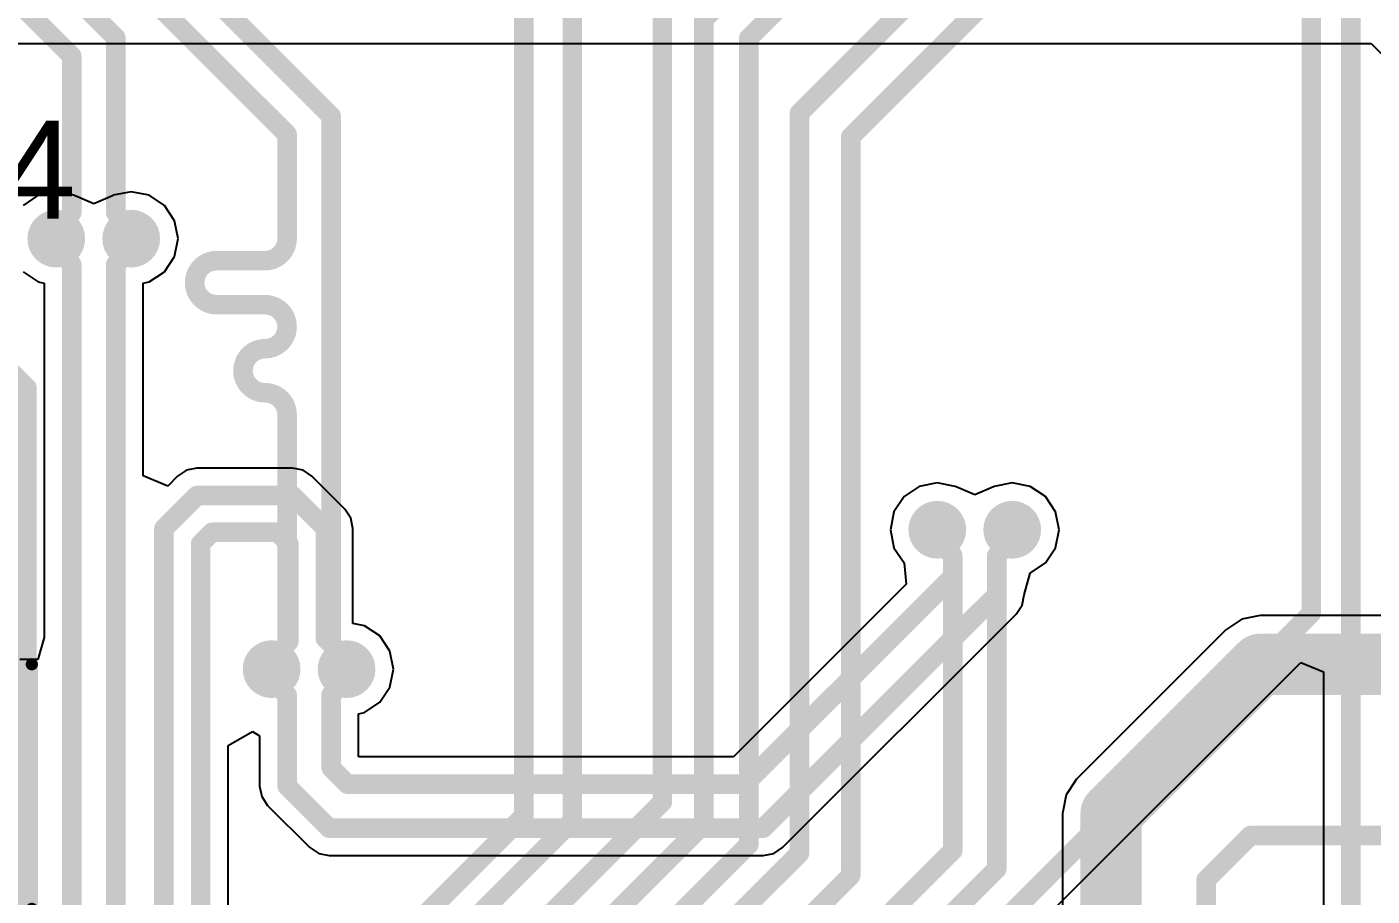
# Model space of a CAD drawing. Header units: millimetres. Extents: x -0.71 to 2.98, y -0.65 to 2.9.
# Drawn here: x 1.567 to 2.117, y 0.501 to 0.857 of the extents above; entities that cross this region are included whole.
import ezdxf

# ---------------------------------------------------------------- set-up
doc = ezdxf.new("R2010")
doc.units = ezdxf.units.MM
doc.header["$MEASUREMENT"] = 0
for name, color, linetype in [('BottomLayer', 5, 'Continuous'), ('BottomSolder', 6, 'Continuous'), ('Mechanical2', 216, 'Continuous'), ('TopLayer', 1, 'Continuous'), ('TopOverlay', 2, 'Continuous'), ('TopPaste', 8, 'Continuous'), ('TopSolder', 216, 'Continuous'), ('ViaHoleLayer', 16, 'Continuous')]:
    doc.layers.add(name, color=color, linetype=linetype)
doc.styles.add('Arial', font='', dxfattribs={"height": 0.2})
doc.styles.get('Arial').set_extended_font_data('Arial')

# ---------------------------------------------------------------- blocks, each defined once
blk = doc.blocks.new('SOLDER_BRIDGE_266')
at = {"layer": 'TopLayer'}
for points in [[(-0.045, -0.0175), (-0.045, 0.0175), (-0.015, 0.0175), (-0.015, -0.0175)], [(0.015, -0.0175), (0.015, 0.0175), (0.045, 0.0175), (0.045, -0.0175)]]:
    blk.add_hatch(color=1, dxfattribs=at).paths.add_polyline_path(points)
at = {"layer": 'TopPaste'}
for points in [[(-0.045, -0.0175), (-0.045, 0.0175), (-0.015, 0.0175), (-0.015, -0.0175)], [(0.015, -0.0175), (0.015, 0.0175), (0.045, 0.0175), (0.045, -0.0175)]]:
    blk.add_hatch(color=8, dxfattribs=at).paths.add_polyline_path(points)
at = {"layer": 'TopSolder'}
for points in [[(-0.049, -0.0215), (-0.049, 0.0215), (-0.011, 0.0215), (-0.011, -0.0215)], [(0.011, -0.0215), (0.011, 0.0215), (0.049, 0.0215), (0.049, -0.0215)]]:
    blk.add_hatch(color=216, dxfattribs=at).paths.add_polyline_path(points)
at = {"layer": 'TopOverlay', "const_width": 0.005}
for points in [[(-0.05, -0.022), (-0.05, 0.022)], [(0.05, 0.022), (-0.05, 0.022)], [(0.05, -0.022), (0.05, 0.022)], [(0.05, -0.022), (-0.05, -0.022)]]:
    blk.add_lwpolyline(points, dxfattribs=at)
at = {"layer": 'TopOverlay', "const_width": 0.0025}
for points in [[(-0.05125, 0.022, 1), (-0.04875, 0.022, 1)], [(-0.05125, 0.022, 1), (-0.04875, 0.022, 1)], [(0.04875, 0.022, 1), (0.05125, 0.022, 1)], [(0.04875, 0.022, 1), (0.05125, 0.022, 1)], [(-0.05125, -0.022, 1), (-0.04875, -0.022, 1)], [(-0.05125, -0.022, 1), (-0.04875, -0.022, 1)], [(0.04875, -0.022, 1), (0.05125, -0.022, 1)], [(0.04875, -0.022, 1), (0.05125, -0.022, 1)]]:
    blk.add_lwpolyline(points, format="xyb", close=True, dxfattribs=at)

msp = doc.modelspace()

# ---------------------------------------------------------------- hatches: boundary and pattern name
at = {"layer": 'BottomLayer'}
h = msp.add_hatch(color=5, dxfattribs=at)
edge = h.paths.add_edge_path()
edge.add_arc((1.579, 0.77), 0.01181, 0, 360)
h = msp.add_hatch(color=5, dxfattribs=at)
edge = h.paths.add_edge_path()
edge.add_arc((1.60962, 0.77), 0.01181, 0, 360)
h = msp.add_hatch(color=5, dxfattribs=at)
edge = h.paths.add_edge_path()
edge.add_arc((1.939, 0.651), 0.01181, 0, 360)
h = msp.add_hatch(color=5, dxfattribs=at)
edge = h.paths.add_edge_path()
edge.add_arc((1.96962, 0.651), 0.01181, 0, 360)
h = msp.add_hatch(color=5, dxfattribs=at)
edge = h.paths.add_edge_path()
edge.add_arc((1.667, 0.594), 0.01181, 0, 360)
h = msp.add_hatch(color=5, dxfattribs=at)
edge = h.paths.add_edge_path()
edge.add_arc((1.69762, 0.594), 0.01181, 0, 360)
at = {"layer": 'BottomSolder'}
h = msp.add_hatch(color=6, dxfattribs=at)
edge = h.paths.add_edge_path()
edge.add_arc((1.579, 0.77), 0.00791, 0, 360)
h = msp.add_hatch(color=6, dxfattribs=at)
edge = h.paths.add_edge_path()
edge.add_arc((1.60962, 0.77), 0.00791, 0, 360)
h = msp.add_hatch(color=6, dxfattribs=at)
edge = h.paths.add_edge_path()
edge.add_arc((1.939, 0.651), 0.00791, 0, 360)
h = msp.add_hatch(color=6, dxfattribs=at)
edge = h.paths.add_edge_path()
edge.add_arc((1.96962, 0.651), 0.00791, 0, 360)
h = msp.add_hatch(color=6, dxfattribs=at)
edge = h.paths.add_edge_path()
edge.add_arc((1.667, 0.594), 0.00791, 0, 360)
h = msp.add_hatch(color=6, dxfattribs=at)
edge = h.paths.add_edge_path()
edge.add_arc((1.69762, 0.594), 0.00791, 0, 360)
at = {"layer": 'TopLayer'}
h = msp.add_hatch(color=1, dxfattribs=at)
edge = h.paths.add_edge_path()
edge.add_arc((1.579, 0.77), 0.01181, 0, 360)
h = msp.add_hatch(color=1, dxfattribs=at)
edge = h.paths.add_edge_path()
edge.add_arc((1.60962, 0.77), 0.01181, 0, 360)
h = msp.add_hatch(color=1, dxfattribs=at)
edge = h.paths.add_edge_path()
edge.add_arc((1.939, 0.651), 0.01181, 0, 360)
h = msp.add_hatch(color=1, dxfattribs=at)
edge = h.paths.add_edge_path()
edge.add_arc((1.96962, 0.651), 0.01181, 0, 360)
h = msp.add_hatch(color=1, dxfattribs=at)
edge = h.paths.add_edge_path()
edge.add_arc((1.667, 0.594), 0.01181, 0, 360)
h = msp.add_hatch(color=1, dxfattribs=at)
edge = h.paths.add_edge_path()
edge.add_arc((1.69762, 0.594), 0.01181, 0, 360)
at = {"layer": 'TopSolder'}
h = msp.add_hatch(color=216, dxfattribs=at)
edge = h.paths.add_edge_path()
edge.add_arc((1.579, 0.77), 0.00791, 0, 360)
h = msp.add_hatch(color=216, dxfattribs=at)
edge = h.paths.add_edge_path()
edge.add_arc((1.60962, 0.77), 0.00791, 0, 360)
h = msp.add_hatch(color=216, dxfattribs=at)
edge = h.paths.add_edge_path()
edge.add_arc((1.939, 0.651), 0.00791, 0, 360)
h = msp.add_hatch(color=216, dxfattribs=at)
edge = h.paths.add_edge_path()
edge.add_arc((1.96962, 0.651), 0.00791, 0, 360)
h = msp.add_hatch(color=216, dxfattribs=at)
edge = h.paths.add_edge_path()
edge.add_arc((1.667, 0.594), 0.00791, 0, 360)
h = msp.add_hatch(color=216, dxfattribs=at)
edge = h.paths.add_edge_path()
edge.add_arc((1.69762, 0.594), 0.00791, 0, 360)
at = {"layer": 'ViaHoleLayer'}
h = msp.add_hatch(color=16, dxfattribs=at)
edge = h.paths.add_edge_path()
edge.add_arc((1.579, 0.77), 0.00591, 0, 360)
h = msp.add_hatch(color=16, dxfattribs=at)
edge = h.paths.add_edge_path()
edge.add_arc((1.60962, 0.77), 0.00591, 0, 360)
h = msp.add_hatch(color=16, dxfattribs=at)
edge = h.paths.add_edge_path()
edge.add_arc((1.939, 0.651), 0.00591, 0, 360)
h = msp.add_hatch(color=16, dxfattribs=at)
edge = h.paths.add_edge_path()
edge.add_arc((1.96962, 0.651), 0.00591, 0, 360)
h = msp.add_hatch(color=16, dxfattribs=at)
edge = h.paths.add_edge_path()
edge.add_arc((1.667, 0.594), 0.00591, 0, 360)
h = msp.add_hatch(color=16, dxfattribs=at)
edge = h.paths.add_edge_path()
edge.add_arc((1.69762, 0.594), 0.00591, 0, 360)

# ---------------------------------------------------------------- linework, layer by layer
at = {"layer": 'BottomLayer'}
for p, q in [((1.983, 0.49214), (2.08755, 0.59668)), ((2.08755, 0.59668), (2.09678, 0.59286)), ((2.09678, 0.59286), (2.09678, 0.23365))]:
    msp.add_line(p, q, dxfattribs=at)
at = {"layer": 'BottomLayer', "const_width": 0.008}
for points in [[(2.108, 0.229), (2.108, 1.759)], [(2.09186, 0.61686), (2.09186, 1.73714)], [(1.49114, 0.96431), (1.60331, 0.85215)], [(1.48369, 0.94631), (1.58531, 0.84469)], [(1.571, 0.94046), (1.69131, 0.82014)], [(1.553, 0.933), (1.67331, 0.81269)], [(1.84362, 0.85962), (1.88554, 0.90154)], [(1.862, 0.852), (1.90392, 0.89392)], [(1.77008, 0.53408), (1.77008, 0.89008)], [(1.78988, 0.53188), (1.78988, 0.88188)], [(1.401, 0.87504), (1.567, 0.70904)], [(1.88267, 0.8213), (1.93548, 0.87411)], [(1.82664, 0.53964), (1.82664, 0.86664)], [(1.90363, 0.81163), (1.95714, 0.86514)], [(1.84362, 0.53062), (1.84362, 0.85962)], [(1.60331, 0.78054), (1.60331, 0.85215)], [(1.862, 0.52231), (1.862, 0.852)], [(1.58531, 0.78054), (1.58531, 0.84469)], [(1.88267, 0.51867), (1.88267, 0.8213)], [(1.69131, 0.60454), (1.69131, 0.82014)], [(1.67331, 0.792), (1.67331, 0.81269)], [(1.90363, 0.50963), (1.90363, 0.81163)], [(1.67331, 0.77), (1.67331, 0.792)], [(1.579, 0.76577), (1.579, 0.77)], [(1.579, 0.76577), (1.58531, 0.75946)], [(1.60331, 0.75946), (1.60962, 0.76577)], [(1.60962, 0.76577), (1.60962, 0.77)], [(1.64456, 0.761), (1.66431, 0.761)], [(1.58531, 0.39777), (1.58531, 0.75946)], [(1.60331, 0.39031), (1.60331, 0.75946)], [(1.64456, 0.743), (1.66431, 0.743)], [(1.66431, 0.725), (1.66431, 0.725)], [(1.567, 0.402), (1.567, 0.70904)], [(1.66431, 0.707), (1.66431, 0.707)], [(1.67331, 0.657), (1.67331, 0.698)], [(1.67331, 0.60454), (1.67331, 0.657)], [(1.939, 0.64677), (1.939, 0.651)], [(1.96962, 0.64677), (1.96962, 0.651)], [(1.939, 0.64677), (1.94531, 0.64046)], [(1.96331, 0.64046), (1.96962, 0.64677)], [(1.94531, 0.51977), (1.94531, 0.64046)], [(1.96331, 0.51231), (1.96331, 0.64046)], [(1.96437, 0.48937), (2.09186, 0.61686)], [(1.35432, 0.06732), (1.82664, 0.53964)], [(1.32682, 0.01382), (1.84362, 0.53062)], [(1.393, 0.135), (1.78988, 0.53188)], [(1.405, 0.169), (1.77008, 0.53408)], [(1.291, -0.073), (1.88267, 0.51867)], [(1.30001, -0.03968), (1.862, 0.52231)], [(1.64, 0.21446), (1.94531, 0.51977)], [(1.437, 0.043), (1.90363, 0.50963)], [(1.658, 0.207), (1.96331, 0.51231)]]:
    msp.add_lwpolyline(points, dxfattribs=at)
at = {"layer": 'BottomLayer', "const_width": 0.004}
for points in [[(1.84162, 0.85962, 1), (1.84562, 0.85962, 1)], [(1.84162, 0.85962, 1), (1.84562, 0.85962, 1)], [(1.60131, 0.85215, 1), (1.60531, 0.85215, 1)], [(1.60131, 0.85215, 1), (1.60531, 0.85215, 1)], [(1.86, 0.852, 1), (1.864, 0.852, 1)], [(1.86, 0.852, 1), (1.864, 0.852, 1)], [(1.58331, 0.84469, 1), (1.58731, 0.84469, 1)], [(1.58331, 0.84469, 1), (1.58731, 0.84469, 1)], [(1.88067, 0.8213, 1), (1.88467, 0.8213, 1)], [(1.88067, 0.8213, 1), (1.88467, 0.8213, 1)], [(1.68931, 0.82014, 1), (1.69331, 0.82014, 1)], [(1.68931, 0.82014, 1), (1.69331, 0.82014, 1)], [(1.67131, 0.81269, 1), (1.67531, 0.81269, 1)], [(1.67131, 0.81269, 1), (1.67531, 0.81269, 1)], [(1.90163, 0.81163, 1), (1.90563, 0.81163, 1)], [(1.90163, 0.81163, 1), (1.90563, 0.81163, 1)], [(1.67131, 0.792, 1), (1.67531, 0.792, 1)], [(1.67131, 0.792, 1), (1.67531, 0.792, 1)], [(1.58331, 0.78054, 1), (1.58731, 0.78054, 1)], [(1.60131, 0.78054, 1), (1.60531, 0.78054, 1)], [(1.577, 0.77, 1), (1.581, 0.77, 1)], [(1.577, 0.76577, 1), (1.581, 0.76577, 1)], [(1.577, 0.76577, 1), (1.581, 0.76577, 1)], [(1.60762, 0.77, 1), (1.61162, 0.77, 1)], [(1.60762, 0.76577, 1), (1.61162, 0.76577, 1)], [(1.60762, 0.76577, 1), (1.61162, 0.76577, 1)], [(1.67131, 0.77, 1), (1.67531, 0.77, 1)], [(1.67131, 0.77, 1), (1.67531, 0.77, 1)], [(1.64256, 0.761, 1), (1.64656, 0.761, 1)], [(1.64256, 0.761, 1), (1.64656, 0.761, 1)], [(1.66231, 0.761, 1), (1.66631, 0.761, 1)], [(1.66231, 0.761, 1), (1.66631, 0.761, 1)], [(1.58331, 0.75946, 1), (1.58731, 0.75946, 1)], [(1.58331, 0.75946, 1), (1.58731, 0.75946, 1)], [(1.60131, 0.75946, 1), (1.60531, 0.75946, 1)], [(1.60131, 0.75946, 1), (1.60531, 0.75946, 1)], [(1.64256, 0.743, 1), (1.64656, 0.743, 1)], [(1.64256, 0.743, 1), (1.64656, 0.743, 1)], [(1.66231, 0.743, 1), (1.66631, 0.743, 1)], [(1.66231, 0.743, 1), (1.66631, 0.743, 1)], [(1.66231, 0.725, 1), (1.66631, 0.725, 1)], [(1.66231, 0.725, 1), (1.66631, 0.725, 1)], [(1.66231, 0.725, 1), (1.66631, 0.725, 1)], [(1.66231, 0.725, 1), (1.66631, 0.725, 1)], [(1.565, 0.70904, 1), (1.569, 0.70904, 1)], [(1.565, 0.70904, 1), (1.569, 0.70904, 1)], [(1.66231, 0.707, 1), (1.66631, 0.707, 1)], [(1.66231, 0.707, 1), (1.66631, 0.707, 1)], [(1.66231, 0.707, 1), (1.66631, 0.707, 1)], [(1.66231, 0.707, 1), (1.66631, 0.707, 1)], [(1.67131, 0.698, 1), (1.67531, 0.698, 1)], [(1.67131, 0.698, 1), (1.67531, 0.698, 1)], [(1.67131, 0.657, 1), (1.67531, 0.657, 1)], [(1.67131, 0.657, 1), (1.67531, 0.657, 1)], [(1.937, 0.651, 1), (1.941, 0.651, 1)], [(1.96762, 0.651, 1), (1.97162, 0.651, 1)], [(1.937, 0.64677, 1), (1.941, 0.64677, 1)], [(1.937, 0.64677, 1), (1.941, 0.64677, 1)], [(1.96762, 0.64677, 1), (1.97162, 0.64677, 1)], [(1.96762, 0.64677, 1), (1.97162, 0.64677, 1)], [(1.94331, 0.64046, 1), (1.94731, 0.64046, 1)], [(1.94331, 0.64046, 1), (1.94731, 0.64046, 1)], [(1.96131, 0.64046, 1), (1.96531, 0.64046, 1)], [(1.96131, 0.64046, 1), (1.96531, 0.64046, 1)], [(2.08986, 0.61686, 1), (2.09386, 0.61686, 1)], [(2.08986, 0.61686, 1), (2.09386, 0.61686, 1)], [(1.67131, 0.60454, 1), (1.67531, 0.60454, 1)], [(1.68931, 0.60454, 1), (1.69331, 0.60454, 1)], [(1.82464, 0.53964, 1), (1.82864, 0.53964, 1)], [(1.82464, 0.53964, 1), (1.82864, 0.53964, 1)], [(1.76808, 0.53408, 1), (1.77208, 0.53408, 1)], [(1.76808, 0.53408, 1), (1.77208, 0.53408, 1)], [(1.78788, 0.53188, 1), (1.79188, 0.53188, 1)], [(1.78788, 0.53188, 1), (1.79188, 0.53188, 1)], [(1.84162, 0.53062, 1), (1.84562, 0.53062, 1)], [(1.84162, 0.53062, 1), (1.84562, 0.53062, 1)], [(1.86, 0.52231, 1), (1.864, 0.52231, 1)], [(1.86, 0.52231, 1), (1.864, 0.52231, 1)], [(1.88067, 0.51867, 1), (1.88467, 0.51867, 1)], [(1.88067, 0.51867, 1), (1.88467, 0.51867, 1)], [(1.94331, 0.51977, 1), (1.94731, 0.51977, 1)], [(1.94331, 0.51977, 1), (1.94731, 0.51977, 1)], [(1.90163, 0.50963, 1), (1.90563, 0.50963, 1)], [(1.90163, 0.50963, 1), (1.90563, 0.50963, 1)], [(1.96131, 0.51231, 1), (1.96531, 0.51231, 1)], [(1.96131, 0.51231, 1), (1.96531, 0.51231, 1)]]:
    msp.add_lwpolyline(points, format="xyb", close=True, dxfattribs=at)
at = {"layer": 'BottomLayer', "const_width": 0.008}
for points in [[(1.67331, 0.77, -0.414214), (1.66431, 0.761)], [(1.64456, 0.743, -1), (1.64456, 0.761)], [(1.66431, 0.743, -1), (1.66431, 0.725)], [(1.66431, 0.707, -1), (1.66431, 0.725)], [(1.66431, 0.707, -0.414214), (1.67331, 0.698)]]:
    msp.add_lwpolyline(points, format="xyb", dxfattribs=at)
at = {"layer": 'Mechanical2', "const_width": 0.01}
msp.add_lwpolyline([(2.97335, 1.12706, 1), (-0.56996, 1.12706, 1)], format="xyb", close=True, dxfattribs=at)
at = {"layer": 'TopLayer'}
for p, q in [((1.4696, 0.84978), (2.11635, 0.84978)), ((2.11635, 0.84978), (2.34353, 0.62261)), ((1.57166, 0.78772), (1.56544, 0.78356)), ((1.579, 0.78918), (1.57166, 0.78772)), ((1.58634, 0.78772), (1.579, 0.78918)), ((1.58667, 0.7875), (1.58634, 0.78772)), ((1.59431, 0.7843), (1.58667, 0.7875)), ((1.60196, 0.7875), (1.59431, 0.7843)), ((1.60228, 0.78772), (1.60196, 0.7875)), ((1.60962, 0.78918), (1.60228, 0.78772)), ((1.61696, 0.78772), (1.60962, 0.78918)), ((1.62318, 0.78356), (1.61696, 0.78772)), ((1.62734, 0.77734), (1.62318, 0.78356)), ((1.6288, 0.77), (1.62734, 0.77734)), ((1.62734, 0.76266), (1.6288, 0.77)), ((1.62318, 0.75644), (1.62734, 0.76266)), ((1.56544, 0.75644), (1.57166, 0.75228)), ((1.61696, 0.75228), (1.62318, 0.75644)), ((1.57166, 0.75228), (1.5741, 0.7518)), ((1.5741, 0.7518), (1.5741, 0.60693)), ((1.61453, 0.7518), (1.61696, 0.75228)), ((1.61453, 0.67301), (1.61453, 0.7518)), ((1.63647, 0.67617), (1.63218, 0.67532)), ((1.67553, 0.67617), (1.63647, 0.67617)), ((1.67982, 0.67532), (1.67553, 0.67617)), ((1.67553, 0.67617), (1.67553, 0.67617)), ((1.62453, 0.66887), (1.61453, 0.67301)), ((1.62854, 0.67289), (1.62453, 0.66887)), ((1.63218, 0.67532), (1.62854, 0.67289)), ((1.62854, 0.67289), (1.62854, 0.67289)), ((1.68346, 0.67289), (1.67982, 0.67532)), ((1.69693, 0.65941), (1.68346, 0.67289)), ((1.93166, 0.66872), (1.92544, 0.66456)), ((1.939, 0.67018), (1.93166, 0.66872)), ((1.94634, 0.66872), (1.939, 0.67018)), ((1.94667, 0.6685), (1.94634, 0.66872)), ((1.95431, 0.6653), (1.94667, 0.6685)), ((1.96196, 0.6685), (1.95431, 0.6653)), ((1.96228, 0.66872), (1.96196, 0.6685)), ((1.96962, 0.67018), (1.96228, 0.66872)), ((1.97696, 0.66872), (1.96962, 0.67018)), ((1.98318, 0.66456), (1.97696, 0.66872)), ((1.92544, 0.66456), (1.92128, 0.65834)), ((1.98734, 0.65834), (1.98318, 0.66456)), ((1.69936, 0.65577), (1.69693, 0.65941)), ((1.69693, 0.65941), (1.69693, 0.65941)), ((1.70022, 0.65148), (1.69936, 0.65577)), ((1.92128, 0.65834), (1.91982, 0.651)), ((1.9888, 0.651), (1.98734, 0.65834)), ((1.70022, 0.61266), (1.70022, 0.65148)), ((1.91982, 0.651), (1.92128, 0.64366)), ((1.98734, 0.64366), (1.9888, 0.651)), ((1.92128, 0.64366), (1.92544, 0.63744)), ((1.98318, 0.63744), (1.98734, 0.64366)), ((1.92544, 0.63744), (1.9263, 0.62872)), ((1.97453, 0.62442), (1.97696, 0.63328)), ((1.97696, 0.63328), (1.98318, 0.63744)), ((1.9263, 0.62872), (1.85579, 0.55822)), ((1.97367, 0.62013), (1.97453, 0.62442)), ((1.87582, 0.52107), (1.97124, 0.61649)), ((1.97124, 0.61649), (1.97367, 0.62013)), ((1.97124, 0.61649), (1.97124, 0.61649)), ((2.071, 0.61588), (2.06339, 0.61437)), ((2.324, 0.61588), (2.071, 0.61588)), ((1.70496, 0.61172), (1.70022, 0.61266)), ((1.71118, 0.60756), (1.70496, 0.61172)), ((2.06339, 0.61437), (2.05694, 0.61006)), ((1.5741, 0.60693), (1.5715, 0.598)), ((1.71534, 0.60134), (1.71118, 0.60756)), ((2.05694, 0.61006), (1.99594, 0.54906)), ((1.7168, 0.594), (1.71534, 0.60134)), ((1.5715, 0.598), (1.5641, 0.598)), ((1.71534, 0.58666), (1.7168, 0.594)), ((1.71118, 0.58044), (1.71534, 0.58666)), ((1.70496, 0.57628), (1.71118, 0.58044)), ((1.70253, 0.5758), (1.70496, 0.57628)), ((1.70253, 0.55833), (1.70253, 0.5758)), ((1.64922, 0.56284), (1.65922, 0.5685)), ((1.65922, 0.5685), (1.6621, 0.56678)), ((1.6621, 0.56678), (1.6621, 0.54623)), ((1.64922, 0.44705), (1.64922, 0.56284)), ((1.70265, 0.55822), (1.70253, 0.55833)), ((1.85579, 0.55822), (1.70265, 0.55822)), ((1.6621, 0.54623), (1.6621, 0.54623)), ((1.6621, 0.54623), (1.66295, 0.54194)), ((1.99594, 0.54906), (1.99163, 0.54261)), ((1.66295, 0.54194), (1.66538, 0.5383)), ((1.99163, 0.54261), (1.99012, 0.535)), ((1.66538, 0.5383), (1.68261, 0.52107)), ((1.99012, 0.535), (1.99012, 0.45925)), ((1.68261, 0.52107), (1.68261, 0.52107)), ((1.68261, 0.52107), (1.68625, 0.51864)), ((1.68625, 0.51864), (1.69054, 0.51778)), ((1.69054, 0.51778), (1.69054, 0.51778)), ((1.69054, 0.51778), (1.86789, 0.51778)), ((1.86789, 0.51778), (1.87218, 0.51864)), ((1.86789, 0.51778), (1.86789, 0.51778)), ((1.87218, 0.51864), (1.87582, 0.52107))]:
    msp.add_line(p, q, dxfattribs=at)
for points, const_width in [([(1.58531, 0.35923), (1.58531, 0.75946)], 0.008), ([(1.60331, 0.36669), (1.60331, 0.75946)], 0.008), ([(1.623, 0.65148), (1.63647, 0.66496)], 0.008), ([(1.63647, 0.66496), (1.67553, 0.66496)], 0.008), ([(1.67553, 0.66496), (1.689, 0.65148)], 0.008), ([(1.623, 0.43431), (1.623, 0.65148)], 0.008), ([(1.689, 0.6065), (1.689, 0.65148)], 0.008), ([(1.939, 0.64677), (1.939, 0.651)], 0.008), ([(1.96962, 0.64677), (1.96962, 0.651)], 0.008), ([(1.638, 0.64527), (1.64269, 0.64996)], 0.008), ([(1.638, 0.44052), (1.638, 0.64527)], 0.008), ([(1.64269, 0.64996), (1.66931, 0.64996)], 0.008), ([(1.66931, 0.64996), (1.674, 0.64527)], 0.008), ([(1.674, 0.60523), (1.674, 0.64527)], 0.008), ([(1.939, 0.64677), (1.94531, 0.64046)], 0.008), ([(1.96331, 0.64046), (1.96962, 0.64677)], 0.008), ([(1.94531, 0.63188), (1.94531, 0.64046)], 0.008), ([(1.96331, 0.62442), (1.96331, 0.64046)], 0.008), ([(1.86044, 0.547), (1.94531, 0.63188)], 0.008), ([(1.86789, 0.529), (1.96331, 0.62442)], 0.008), ([(1.689, 0.6065), (1.69762, 0.59788)], 0.008), ([(2.01, 0.535), (2.071, 0.596)], 0.025), ([(2.071, 0.596), (2.324, 0.596)], 0.025), ([(1.69762, 0.594), (1.69762, 0.59788)], 0.008), ([(1.667, 0.58977), (1.667, 0.594)], 0.008), ([(1.667, 0.58977), (1.67331, 0.58346)], 0.008), ([(1.69131, 0.58346), (1.69762, 0.58977)], 0.008), ([(1.69762, 0.58977), (1.69762, 0.594)], 0.008), ([(1.67331, 0.54623), (1.67331, 0.58346)], 0.008), ([(1.69131, 0.55369), (1.69131, 0.58346)], 0.008), ([(1.69131, 0.55369), (1.698, 0.547)], 0.008), ([(1.67331, 0.54623), (1.69054, 0.529)], 0.008), ([(1.698, 0.547), (1.86044, 0.547)], 0.008), ([(2.01, 0.458), (2.01, 0.535)], 0.025), ([(1.69054, 0.529), (1.86789, 0.529)], 0.008), ([(2.04883, 0.50783), (2.067, 0.526)], 0.008), ([(2.067, 0.526), (2.20033, 0.526)], 0.008), ([(2.04883, 0.36117), (2.04883, 0.50783)], 0.008)]:
    msp.add_lwpolyline(points, dxfattribs=dict(at, const_width=const_width))
for points, const_width in [([(1.58331, 0.75946, 1), (1.58731, 0.75946, 1)], 0.004), ([(1.60131, 0.75946, 1), (1.60531, 0.75946, 1)], 0.004), ([(1.63447, 0.66496, 1), (1.63847, 0.66496, 1)], 0.004), ([(1.63447, 0.66496, 1), (1.63847, 0.66496, 1)], 0.004), ([(1.67353, 0.66496, 1), (1.67753, 0.66496, 1)], 0.004), ([(1.67353, 0.66496, 1), (1.67753, 0.66496, 1)], 0.004), ([(1.621, 0.65148, 1), (1.625, 0.65148, 1)], 0.004), ([(1.621, 0.65148, 1), (1.625, 0.65148, 1)], 0.004), ([(1.687, 0.65148, 1), (1.691, 0.65148, 1)], 0.004), ([(1.687, 0.65148, 1), (1.691, 0.65148, 1)], 0.004), ([(1.937, 0.651, 1), (1.941, 0.651, 1)], 0.004), ([(1.96762, 0.651, 1), (1.97162, 0.651, 1)], 0.004), ([(1.636, 0.64527, 1), (1.64, 0.64527, 1)], 0.004), ([(1.636, 0.64527, 1), (1.64, 0.64527, 1)], 0.004), ([(1.64069, 0.64996, 1), (1.64469, 0.64996, 1)], 0.004), ([(1.64069, 0.64996, 1), (1.64469, 0.64996, 1)], 0.004), ([(1.66731, 0.64996, 1), (1.67131, 0.64996, 1)], 0.004), ([(1.66731, 0.64996, 1), (1.67131, 0.64996, 1)], 0.004), ([(1.672, 0.64527, 1), (1.676, 0.64527, 1)], 0.004), ([(1.672, 0.64527, 1), (1.676, 0.64527, 1)], 0.004), ([(1.937, 0.64677, 1), (1.941, 0.64677, 1)], 0.004), ([(1.937, 0.64677, 1), (1.941, 0.64677, 1)], 0.004), ([(1.96762, 0.64677, 1), (1.97162, 0.64677, 1)], 0.004), ([(1.96762, 0.64677, 1), (1.97162, 0.64677, 1)], 0.004), ([(1.94331, 0.64046, 1), (1.94731, 0.64046, 1)], 0.004), ([(1.94331, 0.64046, 1), (1.94731, 0.64046, 1)], 0.004), ([(1.96131, 0.64046, 1), (1.96531, 0.64046, 1)], 0.004), ([(1.96131, 0.64046, 1), (1.96531, 0.64046, 1)], 0.004), ([(1.94331, 0.63188, 1), (1.94731, 0.63188, 1)], 0.004), ([(1.94331, 0.63188, 1), (1.94731, 0.63188, 1)], 0.004), ([(1.96131, 0.62442, 1), (1.96531, 0.62442, 1)], 0.004), ([(1.96131, 0.62442, 1), (1.96531, 0.62442, 1)], 0.004), ([(1.687, 0.6065, 1), (1.691, 0.6065, 1)], 0.004), ([(1.687, 0.6065, 1), (1.691, 0.6065, 1)], 0.004), ([(1.672, 0.60523, 1), (1.676, 0.60523, 1)], 0.004), ([(2.06475, 0.596, 1), (2.07725, 0.596, 1)], 0.0125), ([(2.06475, 0.596, 1), (2.07725, 0.596, 1)], 0.0125), ([(1.69562, 0.59788, 1), (1.69962, 0.59788, 1)], 0.004), ([(1.69562, 0.59788, 1), (1.69962, 0.59788, 1)], 0.004), ([(1.665, 0.594, 1), (1.669, 0.594, 1)], 0.004), ([(1.665, 0.58977, 1), (1.669, 0.58977, 1)], 0.004), ([(1.665, 0.58977, 1), (1.669, 0.58977, 1)], 0.004), ([(1.69562, 0.594, 1), (1.69962, 0.594, 1)], 0.004), ([(1.69562, 0.594, 1), (1.69962, 0.594, 1)], 0.004), ([(1.69562, 0.58977, 1), (1.69962, 0.58977, 1)], 0.004), ([(1.69562, 0.58977, 1), (1.69962, 0.58977, 1)], 0.004), ([(1.67131, 0.58346, 1), (1.67531, 0.58346, 1)], 0.004), ([(1.67131, 0.58346, 1), (1.67531, 0.58346, 1)], 0.004), ([(1.68931, 0.58346, 1), (1.69331, 0.58346, 1)], 0.004), ([(1.68931, 0.58346, 1), (1.69331, 0.58346, 1)], 0.004), ([(1.68931, 0.55369, 1), (1.69331, 0.55369, 1)], 0.004), ([(1.68931, 0.55369, 1), (1.69331, 0.55369, 1)], 0.004), ([(1.67131, 0.54623, 1), (1.67531, 0.54623, 1)], 0.004), ([(1.67131, 0.54623, 1), (1.67531, 0.54623, 1)], 0.004), ([(1.696, 0.547, 1), (1.7, 0.547, 1)], 0.004), ([(1.696, 0.547, 1), (1.7, 0.547, 1)], 0.004), ([(1.85844, 0.547, 1), (1.86244, 0.547, 1)], 0.004), ([(1.85844, 0.547, 1), (1.86244, 0.547, 1)], 0.004), ([(2.00375, 0.535, 1), (2.01625, 0.535, 1)], 0.0125), ([(2.00375, 0.535, 1), (2.01625, 0.535, 1)], 0.0125), ([(1.68854, 0.529, 1), (1.69254, 0.529, 1)], 0.004), ([(1.68854, 0.529, 1), (1.69254, 0.529, 1)], 0.004), ([(1.86589, 0.529, 1), (1.86989, 0.529, 1)], 0.004), ([(1.86589, 0.529, 1), (1.86989, 0.529, 1)], 0.004), ([(2.065, 0.526, 1), (2.069, 0.526, 1)], 0.004), ([(2.065, 0.526, 1), (2.069, 0.526, 1)], 0.004), ([(2.04683, 0.50783, 1), (2.05083, 0.50783, 1)], 0.004), ([(2.04683, 0.50783, 1), (2.05083, 0.50783, 1)], 0.004)]:
    msp.add_lwpolyline(points, format="xyb", close=True, dxfattribs=dict(at, const_width=const_width))

# ---------------------------------------------------------------- block references
at = {"rotation": 270}
msp.add_blockref('SOLDER_BRIDGE_266', (1.547, 0.546), dxfattribs=at)

# ---------------------------------------------------------------- texts
at = {"layer": 'TopOverlay', "style": 'Arial'}
msp.add_text('SB104', height=0.04, dxfattribs=at).set_placement((1.41933, 0.7782))

doc.saveas('drawing.dxf')
